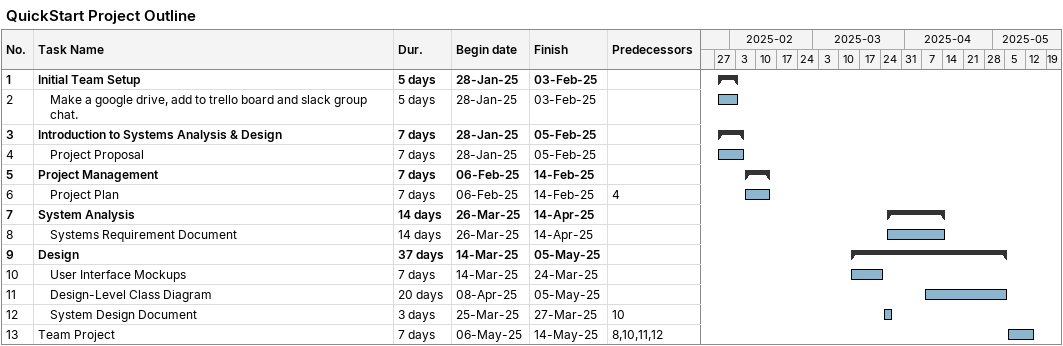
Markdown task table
QuickStart Project Outline

| ID | Level | Task | Duration | Start | Finish | Predecessors |
|---|---|---|---|---|---|---|
| 1 | 1 | **Initial Team Setup** | 5d | 2025-01-28 | 2025-02-03 |  |
| 2 | 2 | Make a google drive, add to trello board and slack group chat. | 5d | 2025-01-28 | 2025-02-03 |  |
| 3 | 1 | **Introduction to Systems Analysis & Design** | 7d | 2025-01-28 | 2025-02-05 |  |
| 4 | 2 | Project Proposal | 7d | 2025-01-28 | 2025-02-05 |  |
| 5 | 1 | **Project Management** | 7d | 2025-02-06 | 2025-02-14 |  |
| 6 | 2 | Project Plan | 7d | 2025-02-06 | 2025-02-14 | 4 |
| 7 | 1 | **System Analysis** | 14d | 2025-03-26 | 2025-04-14 |  |
| 8 | 2 | Systems Requirement Document | 14d | 2025-03-26 | 2025-04-14 |  |
| 9 | 1 | **Design** | 37d | 2025-03-14 | 2025-05-05 |  |
| 10 | 2 | User Interface Mockups | 7d | 2025-03-14 | 2025-03-24 |  |
| 11 | 2 | Design-Level Class Diagram | 20d | 2025-04-08 | 2025-05-05 |  |
| 12 | 2 | System Design Document | 3d | 2025-03-25 | 2025-03-27 | 10 |
| 13 | 1 | Team Project | 7d | 2025-05-06 | 2025-05-14 | 8, 10, 11, 12 |
